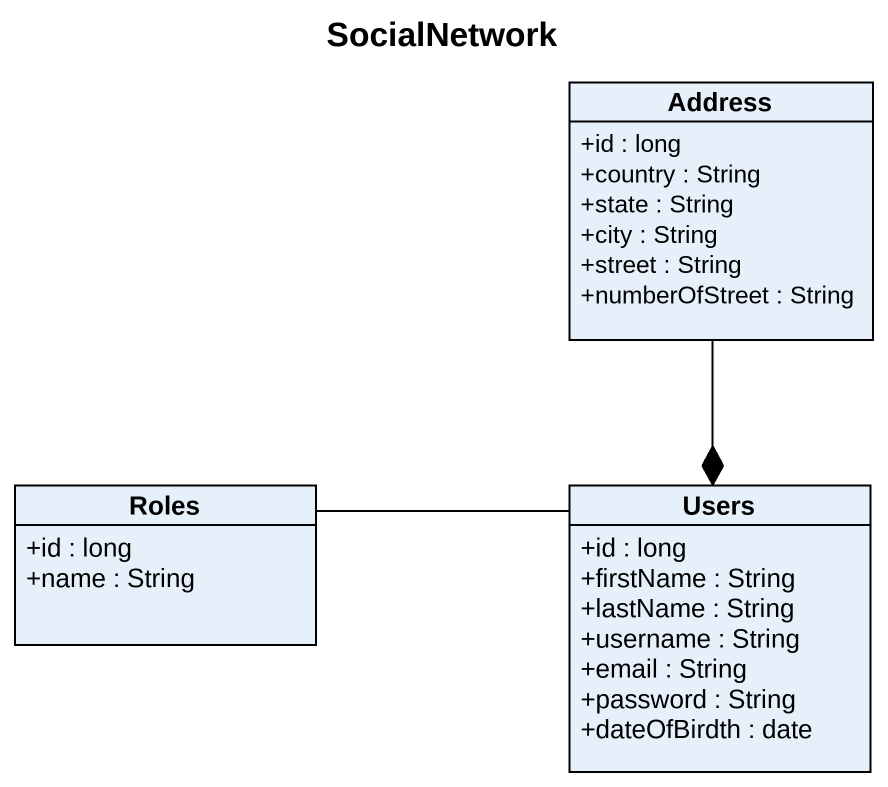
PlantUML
@startuml
title SocialNetwork
hide circle
hide empty members
skinparam classAttributeIconSize 0
class Address {
  +id : long
  +country : String
  +state : String
  +city : String
  +street : String
  +numberOfStreet : String
}
class Roles {
  +id : long
  +name : String
}
class Users {
  +id : long
  +firstName : String
  +lastName : String
  +username : String
  +email : String
  +password : String
  +dateOfBirdth : date
}
Users *-up- Address
Users -left- Roles
@enduml
